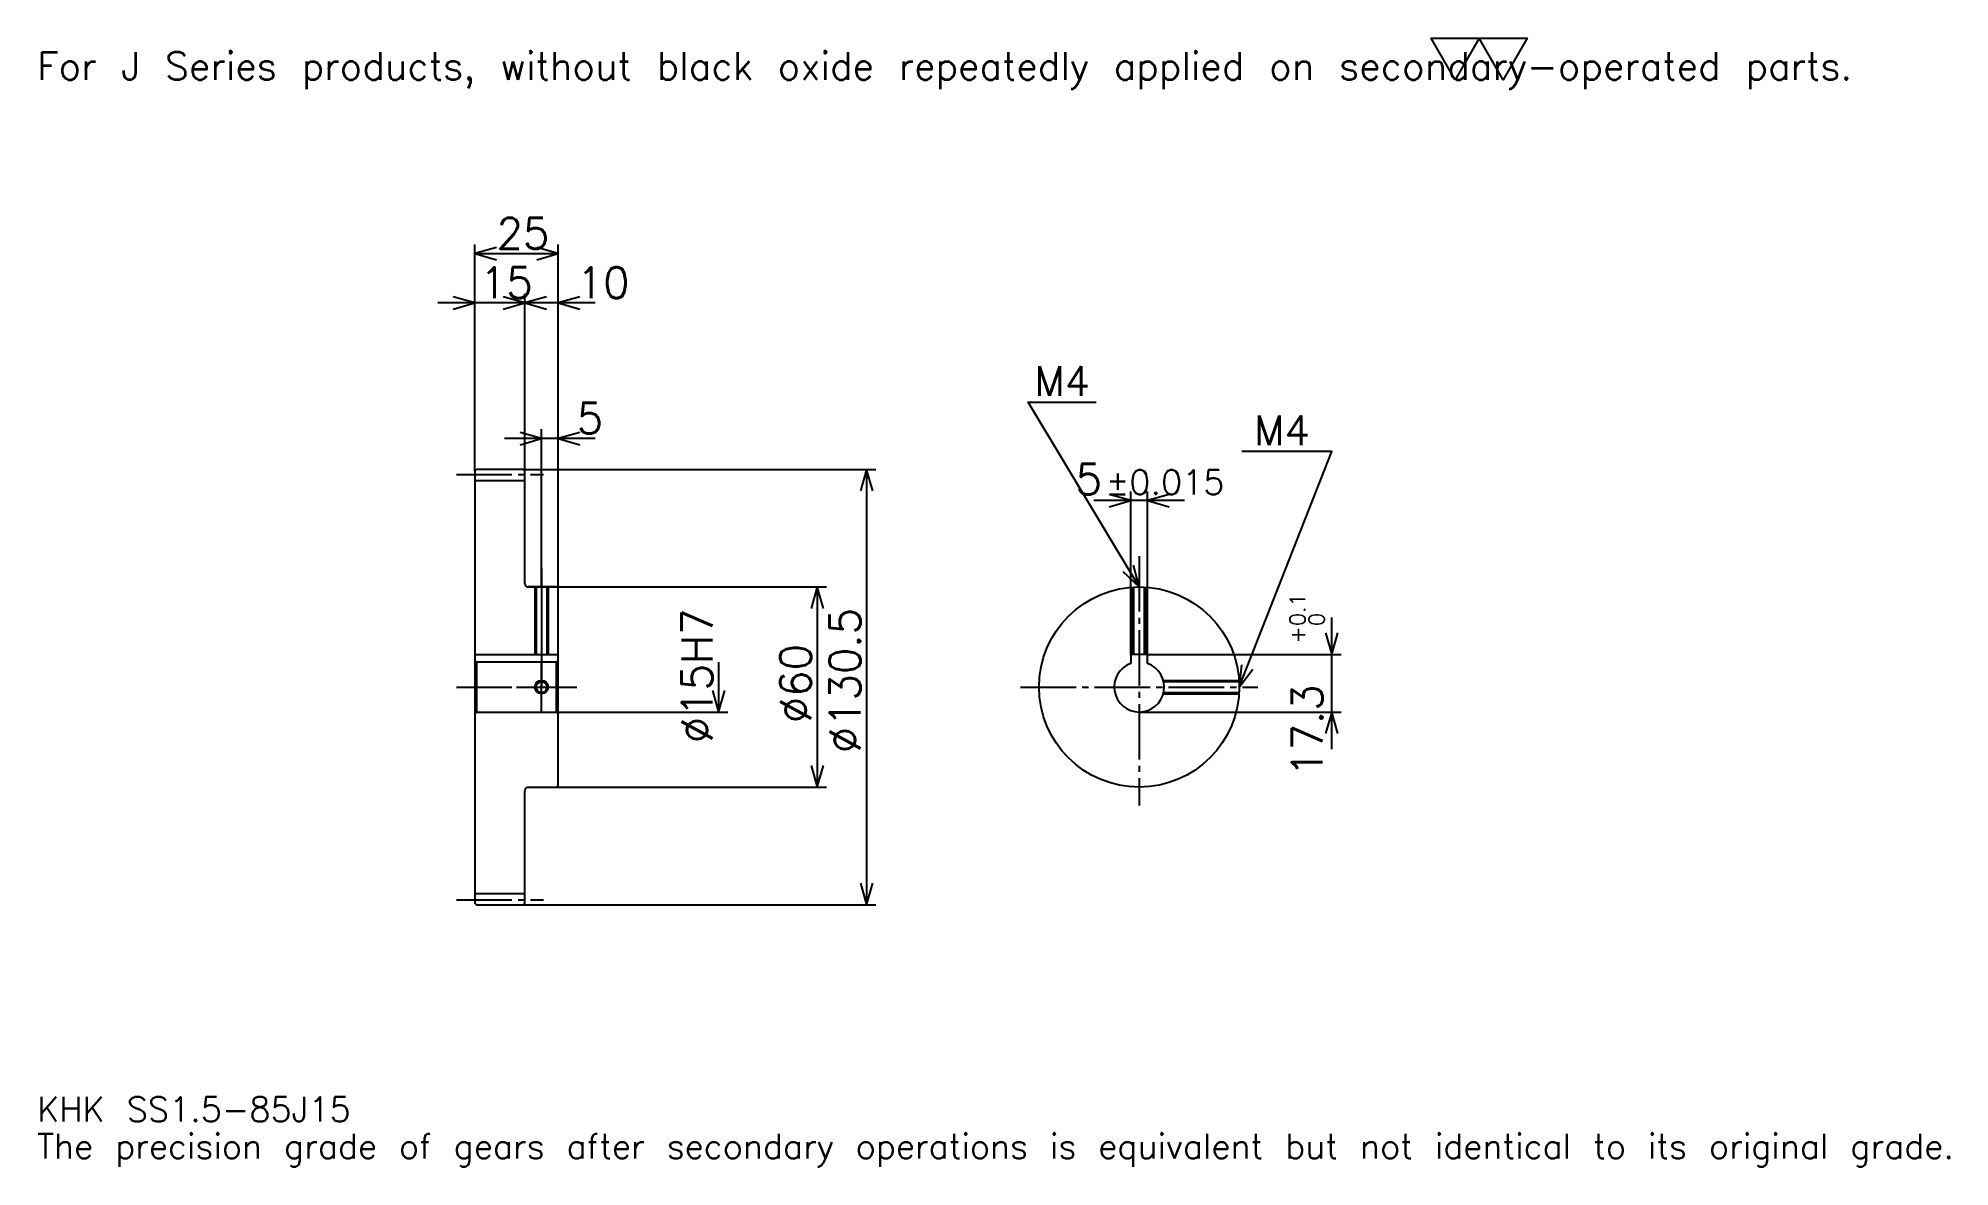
# Model space of a CAD drawing. Extents: x 19 to 592, y 7 to 345.
import ezdxf

# ---------------------------------------------------------------- set-up
doc = ezdxf.new("R2010")
doc.units = 0
doc.linetypes.add('DASHDOT', pattern=[22.173913, 16.630435, -1.847826, 1.847826, -1.847826])
doc.layers.get('0').update_dxf_attribs({"linetype": 'CONTINUOUS'})
doc.layers.add('DASHDOT', color=6, linetype='DASHDOT')
doc.styles.add('KANJI', font='TXT', dxfattribs={"bigfont": 'BIGFONT'})

msp = doc.modelspace()

# ---------------------------------------------------------------- linework, layer by layer
at = {"color": 5}
for p, q in [((149.67392, 215.847824), (149.67392, 283.293488)), ((174.67392, 215.847824), (174.67392, 283.293488)), ((149.67392, 280.521729), (174.67392, 280.521729)), ((175.76088, 265.739136), (138.58696, 265.739136)), ((185.76088, 265.739136), (153.58696, 265.739136)), ((164.67392, 215.847824), (164.67392, 268.510864)), ((185.76088, 225.086945), (158.58696, 225.086945)), ((169.67392, 215.847824), (169.67392, 227.858688)), ((149.67392, 215.347824), (149.67392, 215.847824)), ((164.17392, 215.847824), (174.67392, 215.847824)), ((164.67392, 215.347824), (164.67392, 215.847824)), ((169.67392, 180.597824), (169.67392, 215.847824)), ((169.67392, 180.597824), (169.67392, 215.847824)), ((174.67392, 215.847824), (269.836975, 215.847824)), ((174.67392, 180.097824), (174.67392, 215.847824)), ((267.065216, 215.847824), (267.065216, 85.347824)), ((362.391296, 206.467392), (335.217407, 206.467392)), ((346.304352, 160.397827), (346.304352, 209.239136)), ((351.304352, 160.397827), (351.304352, 209.239136)), ((165.67392, 180.597824), (174.67392, 180.597824)), ((174.67392, 180.597824), (255.054352, 180.597824)), ((252.282623, 180.597824), (252.282623, 120.597824)), ((406.521759, 132.010864), (406.521759, 171.484787)), ((222.717407, 158.097824), (222.717407, 143.097824)), ((351.304352, 160.397827), (409.293488, 160.397827)), ((174.67392, 143.097824), (225.489136, 143.097824)), ((348.804352, 143.097824), (409.293488, 143.097824)), ((165.67392, 120.597824), (174.67392, 120.597824)), ((174.67392, 120.597824), (255.054352, 120.597824)), ((164.17392, 85.347824), (174.67392, 85.347824)), ((174.67392, 85.347824), (269.836975, 85.347824))]:
    msp.add_line(p, q, dxfattribs=at)
at = {"color": 4}
for p, q in [((149.67392, 212.472824), (164.67392, 212.472824)), ((149.67392, 160.397827), (174.67392, 160.397827)), ((150.17392, 158.097824), (150.17392, 143.097824)), ((174.17392, 158.097824), (174.67392, 158.597824)), ((174.17392, 143.097824), (174.67392, 142.597824)), ((149.67392, 88.722824), (164.67392, 88.722824))]:
    msp.add_line(p, q, dxfattribs=at)
at = {"color": 7}
msp.add_lwpolyline([(443.478271, 332.608704), (436.271759, 345.100006), (465.097839, 345.100006), (457.891327, 332.608704), (450.684784, 345.100006), (443.478271, 332.608704)], dxfattribs=at)
at = {"color": 5}
for points in [[(156.141312, 282.369568), (149.67392, 280.521729), (156.141312, 278.67392)], [(168.206528, 278.67392), (174.67392, 280.521729), (168.206528, 282.369568)], [(143.206528, 263.891296), (149.67392, 265.739136), (143.206528, 267.586945)], [(158.206528, 263.891296), (164.67392, 265.739136), (158.206528, 267.586945)], [(171.141312, 267.586945), (164.67392, 265.739136), (171.141312, 263.891296)], [(181.141312, 267.586945), (174.67392, 265.739136), (181.141312, 263.891296)], [(348.804352, 180.597824), (315.543488, 236.032608), (335.869568, 236.032608)], [(163.206528, 223.239136), (169.67392, 225.086945), (163.206528, 226.934784)], [(181.141312, 226.934784), (174.67392, 225.086945), (181.141312, 223.239136)], [(378.804352, 150.597824), (406.521759, 221.25), (379.543518, 221.25)], [(268.913055, 209.380432), (267.065216, 215.847824), (265.217407, 209.380432)], [(339.836975, 204.619568), (346.304352, 206.467392), (339.836975, 208.315216)], [(357.771729, 208.315216), (351.304352, 206.467392), (357.771729, 204.619568)], [(343.892395, 185.192871), (348.804352, 180.597824), (347.061401, 187.094269)], [(254.130432, 174.130432), (252.282623, 180.597824), (250.434784, 174.130432)], [(404.67395, 166.865219), (406.521759, 160.397827), (408.369598, 166.865219)], [(379.446106, 157.29332), (378.804352, 150.597824), (382.886475, 155.943634)], [(220.869568, 149.565216), (222.717407, 143.097824), (224.565216, 149.565216)], [(408.369598, 136.630432), (406.521759, 143.097824), (404.67395, 136.630432)], [(250.434784, 127.065216), (252.282623, 120.597824), (254.130432, 127.065216)], [(265.217407, 91.815216), (267.065216, 85.347824), (268.913055, 91.815216)]]:
    msp.add_lwpolyline(points, dxfattribs=at)
at = {"color": 4}
for points in [[(164.67392, 181.597824), (164.67392, 215.347824), (164.17392, 215.847824), (150.17392, 215.847824), (149.67392, 215.347824), (149.67392, 142.597824)], [(165.67392, 120.597824), (174.17392, 120.597824), (174.67392, 121.097824), (174.67392, 180.097824), (174.17392, 180.597824), (165.67392, 180.597824)], [(167.67392, 180.597824), (167.67392, 160.397827)], [(168.053925, 180.597824), (168.053925, 160.397827)], [(171.293915, 180.597824), (171.293915, 160.397827)], [(171.67392, 180.597824), (171.67392, 160.397827)], [(346.804352, 160.397827), (346.804352, 180.531082)], [(347.184357, 160.397827), (347.184357, 180.554047)], [(350.424347, 160.397827), (350.424347, 180.554047)], [(350.804352, 160.397827), (350.804352, 180.531082)], [(149.67392, 142.597824), (150.17392, 143.097824), (174.17392, 143.097824), (174.17392, 158.097824), (150.17392, 158.097824), (149.67392, 158.597824)], [(351.304352, 157.668884), (351.304352, 160.397827), (346.304352, 160.397827), (346.304352, 157.668884)], [(356.032776, 152.597824), (378.73761, 152.597824)], [(356.127319, 152.217819), (378.760559, 152.217819)], [(356.127319, 148.977829), (378.760559, 148.977829)], [(356.032776, 148.597824), (378.73761, 148.597824)], [(149.67392, 142.597824), (149.67392, 85.847824), (150.17392, 85.347824), (164.17392, 85.347824), (164.67392, 85.847824), (164.67392, 119.597824)]]:
    msp.add_lwpolyline(points, dxfattribs=at)
for centre, radius in [((348.804352, 150.597824), 30), ((169.67392, 150.597824), 1.62)]:
    msp.add_circle(centre, radius, dxfattribs=at)
at = {"color": 7}
msp.add_circle((169.67392, 150.597824), 2, dxfattribs=at)
at = {"color": 4}
for centre, radius, start, end in [((165.67392, 181.597824), 1, 180, 270), ((348.804352, 150.597824), 7.5, 109.471220943, 70.528779057), ((165.67392, 119.597824), 1, 90, 180)]:
    msp.add_arc(centre, radius, start, end, dxfattribs=at)
at = {"layer": 'DASHDOT', "color": 7}
for p, q in [((144.130447, 214.347824), (170.217392, 214.347824)), ((348.804352, 189.83696), (348.804352, 115.054344)), ((169.67392, 180.597824), (169.67392, 150.597824)), ((144.130447, 150.597824), (180.217392, 150.597824)), ((313.260864, 150.597824), (384.347839, 150.597824)), ((144.130447, 86.847824), (170.217392, 86.847824))]:
    msp.add_line(p, q, dxfattribs=at)
for points in [[(169.67392, 186.141296), (169.67392, 154.85434)], [(169.67392, 143.054352), (169.67392, 158.141296)], [(162.130447, 150.597824), (177.217392, 150.597824)]]:
    msp.add_lwpolyline(points, dxfattribs=at)

# ---------------------------------------------------------------- texts
at = {"color": 7, "style": 'KANJI'}
for s, height, p in [('For J Series products, without black oxide repeatedly applied on secondary-operated parts.', 8.315217, (18.47826, 332.608704)), ('25', 9.23913, (156.168488, 282)), ('15', 9.23913, (151.168488, 267.217407)), ('10', 9.23913, (180.217392, 267.217407)), ('M4', 8.869566, (317.391296, 237.880432)), ('5', 9.23913, (180.217392, 226.565216)), ('M4', 8.869566, (383.239136, 223.097824)), ('5', 9.23913, (329.732971, 208.315216)), ('%%p0.015', 7.391304, (338.87854, 208.315216)), ('KHK SS1.5-85J15', 7.391304, (18.47826, 20.326086)), ('The precision grade of gears after secondary operations is equivalent but not identical to its original grade.', 7.391304, (18.47826, 9.23913))]:
    msp.add_text(s, height=height, dxfattribs=at).set_placement(p)
for s, height, p in [('%%c15H7', 9.23913, (220.869568, 133.736404)), ('%%c130.5', 9.23913, (265.217407, 130.733704)), ('0.1', 4.619565, (398.576111, 168.838287)), ('0', 4.619565, (404.304382, 168.838287)), ('+', 4.619565, (398.576111, 163.664368)), ('%%c60', 9.23913, (250.434784, 139.741852)), ('17.3', 9.23913, (403.75, 123.673752))]:
    msp.add_text(s, height=height, rotation=90, dxfattribs=at).set_placement(p)

doc.saveas('drawing.dxf')
